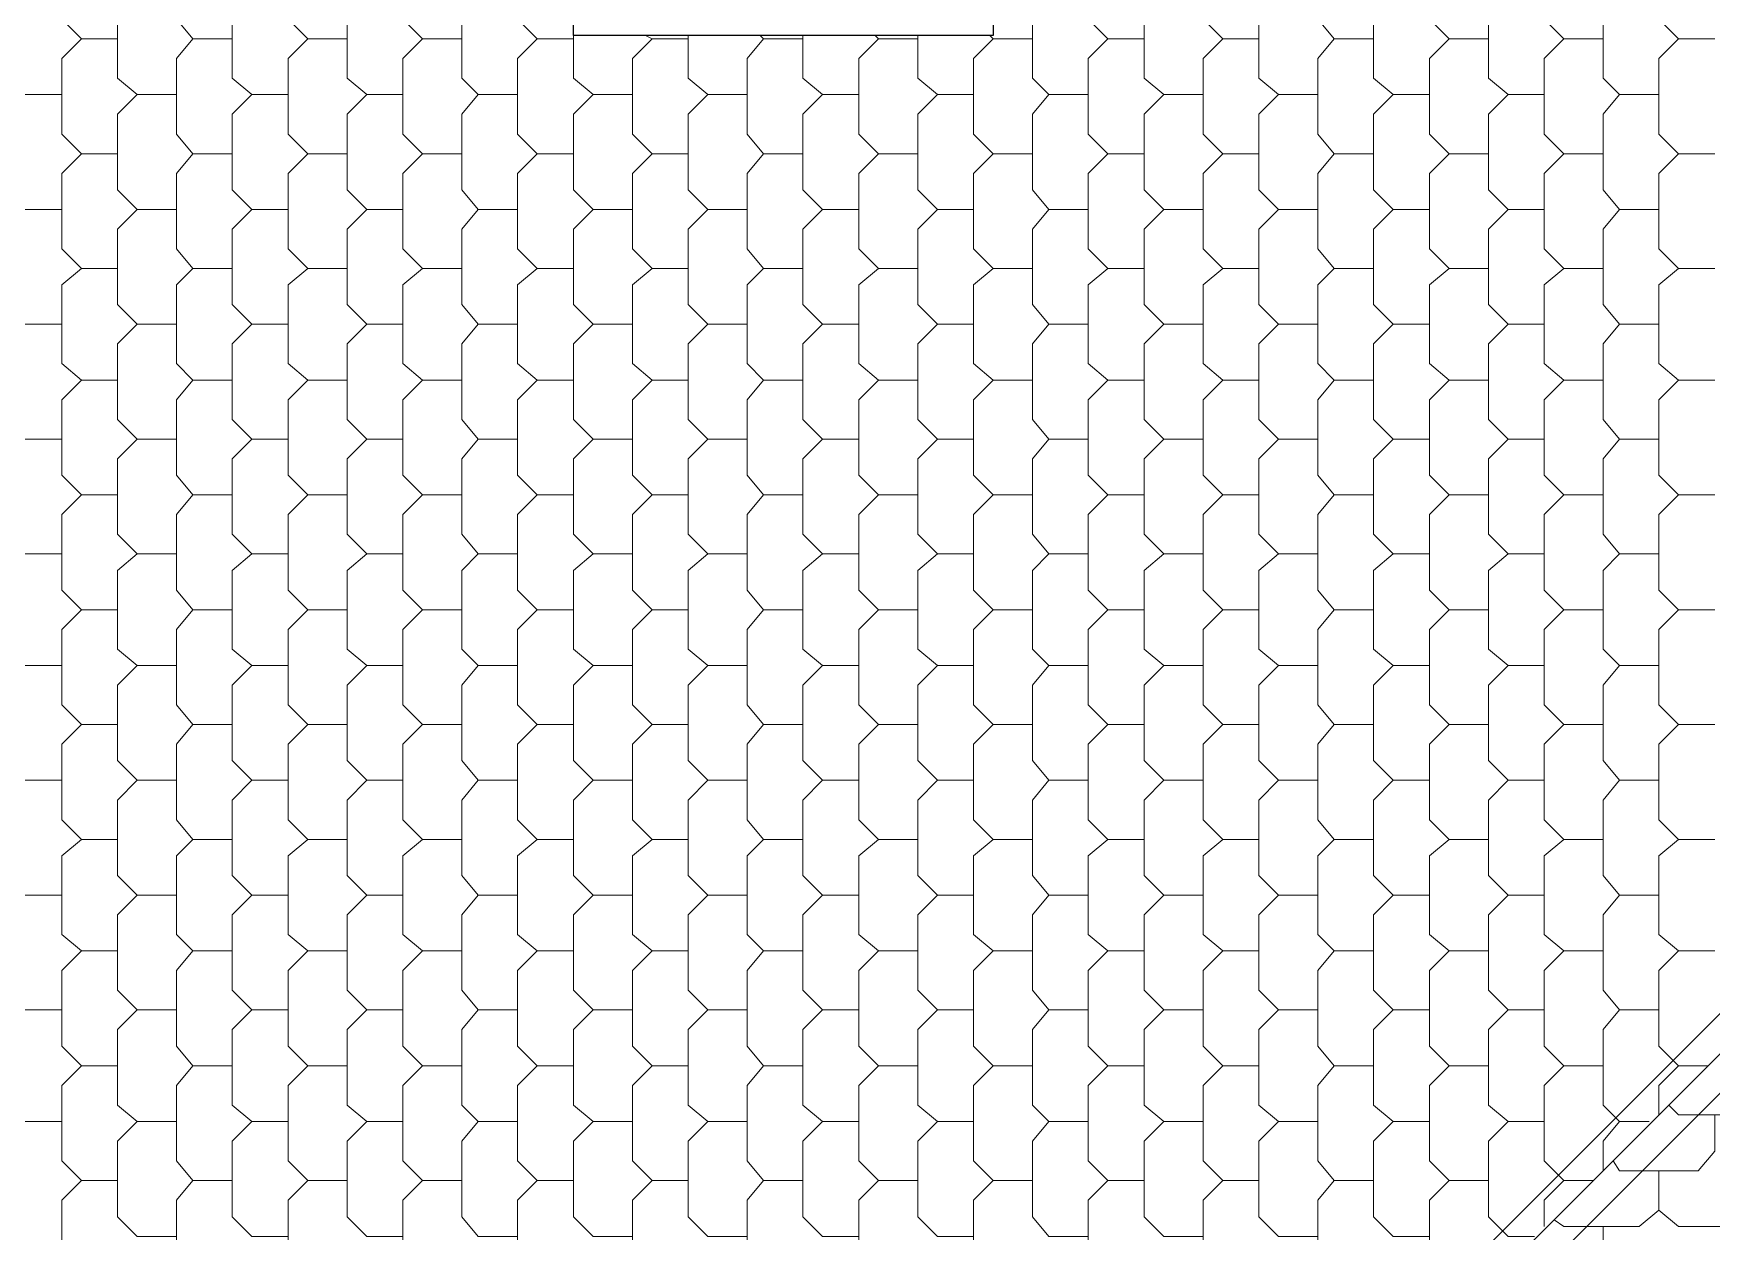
# Model space of a CAD drawing. Header units: millimetres. Extents: x -59 to 47, y 152 to 919.
# Drawn here: x -49.36 to -42.8, y 604.96 to 609.64 of the extents above; entities that cross this region are included whole.
import ezdxf

# ---------------------------------------------------------------- set-up
doc = ezdxf.new("R2010")
doc.units = ezdxf.units.MM
doc.layers.add('PDF_014408$A$Fillings_Pen_No__4', color=7, linetype='Continuous')
doc.layers.add('PDF_014408$BL-ROOF', color=7, linetype='Continuous')

msp = doc.modelspace()

# ---------------------------------------------------------------- linework, layer by layer
at = {"layer": 'PDF_014408$A$Fillings_Pen_No__4', "lineweight": 25}
msp.add_lwpolyline([(-47.2453, 610.4568), (-47.2453, 610.5466), (-45.6041, 610.5466), (-45.6041, 609.6362), (-47.2453, 609.6362), (-47.2453, 609.726)], dxfattribs=at)
at = {"layer": 'PDF_014408$BL-ROOF', "lineweight": 9}
for points in [[(-49.6944, 598.7245), (-40.2316, 608.1873), (-49.6944, 617.6501)], [(-5.2911, 598.7245), (-5.2911, 607.2), (-9.4968, 607.2), (-9.4968, 607.1743), (-32.5383, 607.1743), (-32.5383, 608.1873), (-40.2316, 608.1873), (-49.6944, 598.7245)]]:
    msp.add_lwpolyline(points, close=True, dxfattribs=at)
for points in [[(-49.6944, 617.4962), (-40.3855, 608.1873), (-49.6944, 598.8912)], [(-49.1687, 610.0722), (-49.2456, 609.9952), (-49.2456, 609.7003), (-49.1687, 609.6234), (-49.0276, 609.6234)], [(-48.7327, 610.0722), (-48.7968, 609.9952), (-48.7968, 609.7003), (-48.7327, 609.6234), (-48.5789, 609.6234)], [(-48.2839, 610.0722), (-48.3609, 609.9952), (-48.3609, 609.7003), (-48.2839, 609.6234), (-48.1301, 609.6234)], [(-47.8352, 610.0722), (-47.9121, 609.9952), (-47.9121, 609.7003), (-47.8352, 609.6234), (-47.6813, 609.6234)], [(-45.1553, 610.0722), (-45.2323, 609.9952), (-45.2323, 609.7003), (-45.1553, 609.6234), (-45.0143, 609.6234)], [(-44.7065, 610.0722), (-44.7835, 609.9952), (-44.7835, 609.7003), (-44.7065, 609.6234), (-44.5655, 609.6234)], [(-44.2706, 610.0722), (-44.3347, 609.9952), (-44.3347, 609.7003), (-44.2706, 609.6234), (-44.1167, 609.6234)], [(-43.8218, 610.0722), (-43.8987, 609.9952), (-43.8987, 609.7003), (-43.8218, 609.6234), (-43.6679, 609.6234)], [(-43.373, 610.0722), (-43.45, 609.9952), (-43.45, 609.7003), (-43.373, 609.6234), (-43.2192, 609.6234)], [(-42.9243, 610.0722), (-43.0012, 609.9952), (-43.0012, 609.7003), (-42.9243, 609.6234), (-42.7832, 609.6234)], [(-47.4377, 610.0209), (-47.4633, 609.9952), (-47.4633, 609.7003), (-47.3864, 609.6234), (-47.2453, 609.6234)], [(-49.3995, 609.8414), (-49.4764, 609.7772), (-49.4764, 609.4695), (-49.3995, 609.4054), (-49.2456, 609.4054)], [(-48.9507, 609.8414), (-49.0276, 609.7772), (-49.0276, 609.4695), (-48.9507, 609.4054), (-48.7968, 609.4054)], [(-48.5019, 609.8414), (-48.5789, 609.7772), (-48.5789, 609.4695), (-48.5019, 609.4054), (-48.3609, 609.4054)], [(-48.0531, 609.8414), (-48.1301, 609.7772), (-48.1301, 609.4695), (-48.0531, 609.4054), (-47.9121, 609.4054)], [(-47.6172, 609.8414), (-47.6813, 609.7772), (-47.6813, 609.4695), (-47.6172, 609.4054), (-47.4633, 609.4054)], [(-45.3861, 609.8414), (-45.4502, 609.7772), (-45.4502, 609.4695), (-45.3861, 609.4054), (-45.2323, 609.4054)], [(-44.9373, 609.8414), (-45.0143, 609.7772), (-45.0143, 609.4695), (-44.9373, 609.4054), (-44.7835, 609.4054)], [(-44.4886, 609.8414), (-44.5655, 609.7772), (-44.5655, 609.4695), (-44.4886, 609.4054), (-44.3347, 609.4054)], [(-44.0398, 609.8414), (-44.1167, 609.7772), (-44.1167, 609.4695), (-44.0398, 609.4054), (-43.8987, 609.4054)], [(-43.591, 609.8414), (-43.6679, 609.7772), (-43.6679, 609.4695), (-43.591, 609.4054), (-43.45, 609.4054)], [(-43.1551, 609.8414), (-43.2192, 609.7772), (-43.2192, 609.4695), (-43.1551, 609.4054), (-43.0012, 609.4054)], [(-49.1687, 609.6234), (-49.2456, 609.5464), (-49.2456, 609.2515), (-49.1687, 609.1746), (-49.0276, 609.1746)], [(-48.7327, 609.6234), (-48.7968, 609.5464), (-48.7968, 609.2515), (-48.7327, 609.1746), (-48.5789, 609.1746)], [(-48.2839, 609.6234), (-48.3609, 609.5464), (-48.3609, 609.2515), (-48.2839, 609.1746), (-48.1301, 609.1746)], [(-47.8352, 609.6234), (-47.9121, 609.5464), (-47.9121, 609.2515), (-47.8352, 609.1746), (-47.6813, 609.1746)], [(-47.3864, 609.6234), (-47.4633, 609.5464), (-47.4633, 609.2515), (-47.3864, 609.1746), (-47.2453, 609.1746)], [(-47.2453, 609.6362), (-47.2453, 609.4695), (-47.1684, 609.4054), (-47.0145, 609.4054)], [(-46.9376, 609.6234), (-47.0145, 609.5464), (-47.0145, 609.2515), (-46.9376, 609.1746), (-46.7966, 609.1746)], [(-46.9633, 609.6362), (-46.9376, 609.6234), (-46.7966, 609.6234)], [(-46.7966, 609.6362), (-46.7966, 609.4695), (-46.7196, 609.4054), (-46.5658, 609.4054)], [(-46.5017, 609.6234), (-46.5658, 609.5464), (-46.5658, 609.2515), (-46.5017, 609.1746), (-46.3478, 609.1746)], [(-46.5145, 609.6362), (-46.5017, 609.6234), (-46.3478, 609.6234)], [(-46.3478, 609.6362), (-46.3478, 609.4695), (-46.2709, 609.4054), (-46.1298, 609.4054)], [(-46.0529, 609.6234), (-46.1298, 609.5464), (-46.1298, 609.2515), (-46.0529, 609.1746), (-45.899, 609.1746)], [(-46.0657, 609.6362), (-46.0529, 609.6234), (-45.899, 609.6234)], [(-45.899, 609.6362), (-45.899, 609.4695), (-45.8221, 609.4054), (-45.681, 609.4054)], [(-45.6041, 609.6234), (-45.681, 609.5464), (-45.681, 609.2515), (-45.6041, 609.1746), (-45.4502, 609.1746)], [(-45.6169, 609.6362), (-45.6041, 609.6234), (-45.4502, 609.6234)], [(-45.1553, 609.6234), (-45.2323, 609.5464), (-45.2323, 609.2515), (-45.1553, 609.1746), (-45.0143, 609.1746)], [(-44.7065, 609.6234), (-44.7835, 609.5464), (-44.7835, 609.2515), (-44.7065, 609.1746), (-44.5655, 609.1746)], [(-44.2706, 609.6234), (-44.3347, 609.5464), (-44.3347, 609.2515), (-44.2706, 609.1746), (-44.1167, 609.1746)], [(-43.8218, 609.6234), (-43.8987, 609.5464), (-43.8987, 609.2515), (-43.8218, 609.1746), (-43.6679, 609.1746)], [(-43.373, 609.6234), (-43.45, 609.5464), (-43.45, 609.2515), (-43.373, 609.1746), (-43.2192, 609.1746)], [(-42.9243, 609.6234), (-43.0012, 609.5464), (-43.0012, 609.2515), (-42.9243, 609.1746), (-42.7832, 609.1746)], [(-49.3995, 609.4054), (-49.4764, 609.3285), (-49.4764, 609.0336), (-49.3995, 608.9566), (-49.2456, 608.9566)], [(-48.9507, 609.4054), (-49.0276, 609.3285), (-49.0276, 609.0336), (-48.9507, 608.9566), (-48.7968, 608.9566)], [(-48.5019, 609.4054), (-48.5789, 609.3285), (-48.5789, 609.0336), (-48.5019, 608.9566), (-48.3609, 608.9566)], [(-48.0531, 609.4054), (-48.1301, 609.3285), (-48.1301, 609.0336), (-48.0531, 608.9566), (-47.9121, 608.9566)], [(-47.6172, 609.4054), (-47.6813, 609.3285), (-47.6813, 609.0336), (-47.6172, 608.9566), (-47.4633, 608.9566)], [(-47.1684, 609.4054), (-47.2453, 609.3285), (-47.2453, 609.0336), (-47.1684, 608.9566), (-47.0145, 608.9566)], [(-46.7196, 609.4054), (-46.7966, 609.3285), (-46.7966, 609.0336), (-46.7196, 608.9566), (-46.5658, 608.9566)], [(-46.2709, 609.4054), (-46.3478, 609.3285), (-46.3478, 609.0336), (-46.2709, 608.9566), (-46.1298, 608.9566)], [(-45.8221, 609.4054), (-45.899, 609.3285), (-45.899, 609.0336), (-45.8221, 608.9566), (-45.681, 608.9566)], [(-45.3861, 609.4054), (-45.4502, 609.3285), (-45.4502, 609.0336), (-45.3861, 608.9566), (-45.2323, 608.9566)], [(-44.9373, 609.4054), (-45.0143, 609.3285), (-45.0143, 609.0336), (-44.9373, 608.9566), (-44.7835, 608.9566)], [(-44.4886, 609.4054), (-44.5655, 609.3285), (-44.5655, 609.0336), (-44.4886, 608.9566), (-44.3347, 608.9566)], [(-44.0398, 609.4054), (-44.1167, 609.3285), (-44.1167, 609.0336), (-44.0398, 608.9566), (-43.8987, 608.9566)], [(-43.591, 609.4054), (-43.6679, 609.3285), (-43.6679, 609.0336), (-43.591, 608.9566), (-43.45, 608.9566)], [(-43.1551, 609.4054), (-43.2192, 609.3285), (-43.2192, 609.0336), (-43.1551, 608.9566), (-43.0012, 608.9566)], [(-49.1687, 609.1746), (-49.2456, 609.0977), (-49.2456, 608.8028), (-49.1687, 608.7258), (-49.0276, 608.7258)], [(-48.7327, 609.1746), (-48.7968, 609.0977), (-48.7968, 608.8028), (-48.7327, 608.7258), (-48.5789, 608.7258)], [(-48.2839, 609.1746), (-48.3609, 609.0977), (-48.3609, 608.8028), (-48.2839, 608.7258), (-48.1301, 608.7258)], [(-47.8352, 609.1746), (-47.9121, 609.0977), (-47.9121, 608.8028), (-47.8352, 608.7258), (-47.6813, 608.7258)], [(-47.3864, 609.1746), (-47.4633, 609.0977), (-47.4633, 608.8028), (-47.3864, 608.7258), (-47.2453, 608.7258)], [(-46.9376, 609.1746), (-47.0145, 609.0977), (-47.0145, 608.8028), (-46.9376, 608.7258), (-46.7966, 608.7258)], [(-46.5017, 609.1746), (-46.5658, 609.0977), (-46.5658, 608.8028), (-46.5017, 608.7258), (-46.3478, 608.7258)], [(-46.0529, 609.1746), (-46.1298, 609.0977), (-46.1298, 608.8028), (-46.0529, 608.7258), (-45.899, 608.7258)], [(-45.6041, 609.1746), (-45.681, 609.0977), (-45.681, 608.8028), (-45.6041, 608.7258), (-45.4502, 608.7258)], [(-45.1553, 609.1746), (-45.2323, 609.0977), (-45.2323, 608.8028), (-45.1553, 608.7258), (-45.0143, 608.7258)], [(-44.7065, 609.1746), (-44.7835, 609.0977), (-44.7835, 608.8028), (-44.7065, 608.7258), (-44.5655, 608.7258)], [(-44.2706, 609.1746), (-44.3347, 609.0977), (-44.3347, 608.8028), (-44.2706, 608.7258), (-44.1167, 608.7258)], [(-43.8218, 609.1746), (-43.8987, 609.0977), (-43.8987, 608.8028), (-43.8218, 608.7258), (-43.6679, 608.7258)], [(-43.373, 609.1746), (-43.45, 609.0977), (-43.45, 608.8028), (-43.373, 608.7258), (-43.2192, 608.7258)], [(-42.9243, 609.1746), (-43.0012, 609.0977), (-43.0012, 608.8028), (-42.9243, 608.7258), (-42.7832, 608.7258)], [(-49.3995, 608.9566), (-49.4764, 608.8797), (-49.4764, 608.5848), (-49.3995, 608.5078), (-49.2456, 608.5078)], [(-48.9507, 608.9566), (-49.0276, 608.8797), (-49.0276, 608.5848), (-48.9507, 608.5078), (-48.7968, 608.5078)], [(-48.5019, 608.9566), (-48.5789, 608.8797), (-48.5789, 608.5848), (-48.5019, 608.5078), (-48.3609, 608.5078)], [(-48.0531, 608.9566), (-48.1301, 608.8797), (-48.1301, 608.5848), (-48.0531, 608.5078), (-47.9121, 608.5078)], [(-47.6172, 608.9566), (-47.6813, 608.8797), (-47.6813, 608.5848), (-47.6172, 608.5078), (-47.4633, 608.5078)], [(-47.1684, 608.9566), (-47.2453, 608.8797), (-47.2453, 608.5848), (-47.1684, 608.5078), (-47.0145, 608.5078)], [(-46.7196, 608.9566), (-46.7966, 608.8797), (-46.7966, 608.5848), (-46.7196, 608.5078), (-46.5658, 608.5078)], [(-46.2709, 608.9566), (-46.3478, 608.8797), (-46.3478, 608.5848), (-46.2709, 608.5078), (-46.1298, 608.5078)], [(-45.8221, 608.9566), (-45.899, 608.8797), (-45.899, 608.5848), (-45.8221, 608.5078), (-45.681, 608.5078)], [(-45.3861, 608.9566), (-45.4502, 608.8797), (-45.4502, 608.5848), (-45.3861, 608.5078), (-45.2323, 608.5078)], [(-44.9373, 608.9566), (-45.0143, 608.8797), (-45.0143, 608.5848), (-44.9373, 608.5078), (-44.7835, 608.5078)], [(-44.4886, 608.9566), (-44.5655, 608.8797), (-44.5655, 608.5848), (-44.4886, 608.5078), (-44.3347, 608.5078)], [(-44.0398, 608.9566), (-44.1167, 608.8797), (-44.1167, 608.5848), (-44.0398, 608.5078), (-43.8987, 608.5078)], [(-43.591, 608.9566), (-43.6679, 608.8797), (-43.6679, 608.5848), (-43.591, 608.5078), (-43.45, 608.5078)], [(-43.1551, 608.9566), (-43.2192, 608.8797), (-43.2192, 608.5848), (-43.1551, 608.5078), (-43.0012, 608.5078)], [(-49.1687, 608.7258), (-49.2456, 608.6617), (-49.2456, 608.354), (-49.1687, 608.2899), (-49.0276, 608.2899)], [(-48.7327, 608.7258), (-48.7968, 608.6617), (-48.7968, 608.354), (-48.7327, 608.2899), (-48.5789, 608.2899)], [(-48.2839, 608.7258), (-48.3609, 608.6617), (-48.3609, 608.354), (-48.2839, 608.2899), (-48.1301, 608.2899)], [(-47.8352, 608.7258), (-47.9121, 608.6617), (-47.9121, 608.354), (-47.8352, 608.2899), (-47.6813, 608.2899)], [(-47.3864, 608.7258), (-47.4633, 608.6617), (-47.4633, 608.354), (-47.3864, 608.2899), (-47.2453, 608.2899)], [(-46.9376, 608.7258), (-47.0145, 608.6617), (-47.0145, 608.354), (-46.9376, 608.2899), (-46.7966, 608.2899)], [(-46.5017, 608.7258), (-46.5658, 608.6617), (-46.5658, 608.354), (-46.5017, 608.2899), (-46.3478, 608.2899)], [(-46.0529, 608.7258), (-46.1298, 608.6617), (-46.1298, 608.354), (-46.0529, 608.2899), (-45.899, 608.2899)], [(-45.6041, 608.7258), (-45.681, 608.6617), (-45.681, 608.354), (-45.6041, 608.2899), (-45.4502, 608.2899)], [(-45.1553, 608.7258), (-45.2323, 608.6617), (-45.2323, 608.354), (-45.1553, 608.2899), (-45.0143, 608.2899)], [(-44.7065, 608.7258), (-44.7835, 608.6617), (-44.7835, 608.354), (-44.7065, 608.2899), (-44.5655, 608.2899)], [(-44.2706, 608.7258), (-44.3347, 608.6617), (-44.3347, 608.354), (-44.2706, 608.2899), (-44.1167, 608.2899)], [(-43.8218, 608.7258), (-43.8987, 608.6617), (-43.8987, 608.354), (-43.8218, 608.2899), (-43.6679, 608.2899)], [(-43.373, 608.7258), (-43.45, 608.6617), (-43.45, 608.354), (-43.373, 608.2899), (-43.2192, 608.2899)], [(-42.9243, 608.7258), (-43.0012, 608.6617), (-43.0012, 608.354), (-42.9243, 608.2899), (-42.7832, 608.2899)], [(-49.3995, 608.5078), (-49.4764, 608.4309), (-49.4764, 608.136), (-49.3995, 608.0591), (-49.2456, 608.0591)], [(-48.9507, 608.5078), (-49.0276, 608.4309), (-49.0276, 608.136), (-48.9507, 608.0591), (-48.7968, 608.0591)], [(-48.5019, 608.5078), (-48.5789, 608.4309), (-48.5789, 608.136), (-48.5019, 608.0591), (-48.3609, 608.0591)], [(-48.0531, 608.5078), (-48.1301, 608.4309), (-48.1301, 608.136), (-48.0531, 608.0591), (-47.9121, 608.0591)], [(-47.6172, 608.5078), (-47.6813, 608.4309), (-47.6813, 608.136), (-47.6172, 608.0591), (-47.4633, 608.0591)], [(-47.1684, 608.5078), (-47.2453, 608.4309), (-47.2453, 608.136), (-47.1684, 608.0591), (-47.0145, 608.0591)], [(-46.7196, 608.5078), (-46.7966, 608.4309), (-46.7966, 608.136), (-46.7196, 608.0591), (-46.5658, 608.0591)], [(-46.2709, 608.5078), (-46.3478, 608.4309), (-46.3478, 608.136), (-46.2709, 608.0591), (-46.1298, 608.0591)], [(-45.8221, 608.5078), (-45.899, 608.4309), (-45.899, 608.136), (-45.8221, 608.0591), (-45.681, 608.0591)], [(-45.3861, 608.5078), (-45.4502, 608.4309), (-45.4502, 608.136), (-45.3861, 608.0591), (-45.2323, 608.0591)], [(-44.9373, 608.5078), (-45.0143, 608.4309), (-45.0143, 608.136), (-44.9373, 608.0591), (-44.7835, 608.0591)], [(-44.4886, 608.5078), (-44.5655, 608.4309), (-44.5655, 608.136), (-44.4886, 608.0591), (-44.3347, 608.0591)], [(-44.0398, 608.5078), (-44.1167, 608.4309), (-44.1167, 608.136), (-44.0398, 608.0591), (-43.8987, 608.0591)], [(-43.591, 608.5078), (-43.6679, 608.4309), (-43.6679, 608.136), (-43.591, 608.0591), (-43.45, 608.0591)], [(-43.1551, 608.5078), (-43.2192, 608.4309), (-43.2192, 608.136), (-43.1551, 608.0591), (-43.0012, 608.0591)], [(-49.1687, 608.2899), (-49.2456, 608.2129), (-49.2456, 607.918), (-49.1687, 607.8411), (-49.0276, 607.8411)], [(-48.7327, 608.2899), (-48.7968, 608.2129), (-48.7968, 607.918), (-48.7327, 607.8411), (-48.5789, 607.8411)], [(-48.2839, 608.2899), (-48.3609, 608.2129), (-48.3609, 607.918), (-48.2839, 607.8411), (-48.1301, 607.8411)], [(-47.8352, 608.2899), (-47.9121, 608.2129), (-47.9121, 607.918), (-47.8352, 607.8411), (-47.6813, 607.8411)], [(-47.3864, 608.2899), (-47.4633, 608.2129), (-47.4633, 607.918), (-47.3864, 607.8411), (-47.2453, 607.8411)], [(-46.9376, 608.2899), (-47.0145, 608.2129), (-47.0145, 607.918), (-46.9376, 607.8411), (-46.7966, 607.8411)], [(-46.5017, 608.2899), (-46.5658, 608.2129), (-46.5658, 607.918), (-46.5017, 607.8411), (-46.3478, 607.8411)], [(-46.0529, 608.2899), (-46.1298, 608.2129), (-46.1298, 607.918), (-46.0529, 607.8411), (-45.899, 607.8411)], [(-45.6041, 608.2899), (-45.681, 608.2129), (-45.681, 607.918), (-45.6041, 607.8411), (-45.4502, 607.8411)], [(-45.1553, 608.2899), (-45.2323, 608.2129), (-45.2323, 607.918), (-45.1553, 607.8411), (-45.0143, 607.8411)], [(-44.7065, 608.2899), (-44.7835, 608.2129), (-44.7835, 607.918), (-44.7065, 607.8411), (-44.5655, 607.8411)], [(-44.2706, 608.2899), (-44.3347, 608.2129), (-44.3347, 607.918), (-44.2706, 607.8411), (-44.1167, 607.8411)], [(-43.8218, 608.2899), (-43.8987, 608.2129), (-43.8987, 607.918), (-43.8218, 607.8411), (-43.6679, 607.8411)], [(-43.373, 608.2899), (-43.45, 608.2129), (-43.45, 607.918), (-43.373, 607.8411), (-43.2192, 607.8411)], [(-42.9243, 608.2899), (-43.0012, 608.2129), (-43.0012, 607.918), (-42.9243, 607.8411), (-42.7832, 607.8411)], [(-32.5383, 608.0847), (-40.1803, 608.0847), (-49.5405, 598.7245)], [(-49.3995, 608.0591), (-49.4764, 607.9821), (-49.4764, 607.6872), (-49.3995, 607.6103), (-49.2456, 607.6103)], [(-48.9507, 608.0591), (-49.0276, 607.9821), (-49.0276, 607.6872), (-48.9507, 607.6103), (-48.7968, 607.6103)], [(-48.5019, 608.0591), (-48.5789, 607.9821), (-48.5789, 607.6872), (-48.5019, 607.6103), (-48.3609, 607.6103)], [(-48.0531, 608.0591), (-48.1301, 607.9821), (-48.1301, 607.6872), (-48.0531, 607.6103), (-47.9121, 607.6103)], [(-47.6172, 608.0591), (-47.6813, 607.9821), (-47.6813, 607.6872), (-47.6172, 607.6103), (-47.4633, 607.6103)], [(-47.1684, 608.0591), (-47.2453, 607.9821), (-47.2453, 607.6872), (-47.1684, 607.6103), (-47.0145, 607.6103)], [(-46.7196, 608.0591), (-46.7966, 607.9821), (-46.7966, 607.6872), (-46.7196, 607.6103), (-46.5658, 607.6103)], [(-46.2709, 608.0591), (-46.3478, 607.9821), (-46.3478, 607.6872), (-46.2709, 607.6103), (-46.1298, 607.6103)], [(-45.8221, 608.0591), (-45.899, 607.9821), (-45.899, 607.6872), (-45.8221, 607.6103), (-45.681, 607.6103)], [(-45.3861, 608.0591), (-45.4502, 607.9821), (-45.4502, 607.6872), (-45.3861, 607.6103), (-45.2323, 607.6103)], [(-44.9373, 608.0591), (-45.0143, 607.9821), (-45.0143, 607.6872), (-44.9373, 607.6103), (-44.7835, 607.6103)], [(-44.4886, 608.0591), (-44.5655, 607.9821), (-44.5655, 607.6872), (-44.4886, 607.6103), (-44.3347, 607.6103)], [(-44.0398, 608.0591), (-44.1167, 607.9821), (-44.1167, 607.6872), (-44.0398, 607.6103), (-43.8987, 607.6103)], [(-43.591, 608.0591), (-43.6679, 607.9821), (-43.6679, 607.6872), (-43.591, 607.6103), (-43.45, 607.6103)], [(-43.1551, 608.0591), (-43.2192, 607.9821), (-43.2192, 607.6872), (-43.1551, 607.6103), (-43.0012, 607.6103)], [(-49.1687, 607.8411), (-49.2456, 607.7642), (-49.2456, 607.4692), (-49.1687, 607.3923), (-49.0276, 607.3923)], [(-48.7327, 607.8411), (-48.7968, 607.7642), (-48.7968, 607.4692), (-48.7327, 607.3923), (-48.5789, 607.3923)], [(-48.2839, 607.8411), (-48.3609, 607.7642), (-48.3609, 607.4692), (-48.2839, 607.3923), (-48.1301, 607.3923)], [(-47.8352, 607.8411), (-47.9121, 607.7642), (-47.9121, 607.4692), (-47.8352, 607.3923), (-47.6813, 607.3923)], [(-47.3864, 607.8411), (-47.4633, 607.7642), (-47.4633, 607.4692), (-47.3864, 607.3923), (-47.2453, 607.3923)], [(-46.9376, 607.8411), (-47.0145, 607.7642), (-47.0145, 607.4692), (-46.9376, 607.3923), (-46.7966, 607.3923)], [(-46.5017, 607.8411), (-46.5658, 607.7642), (-46.5658, 607.4692), (-46.5017, 607.3923), (-46.3478, 607.3923)], [(-46.0529, 607.8411), (-46.1298, 607.7642), (-46.1298, 607.4692), (-46.0529, 607.3923), (-45.899, 607.3923)], [(-45.6041, 607.8411), (-45.681, 607.7642), (-45.681, 607.4692), (-45.6041, 607.3923), (-45.4502, 607.3923)], [(-45.1553, 607.8411), (-45.2323, 607.7642), (-45.2323, 607.4692), (-45.1553, 607.3923), (-45.0143, 607.3923)], [(-44.7065, 607.8411), (-44.7835, 607.7642), (-44.7835, 607.4692), (-44.7065, 607.3923), (-44.5655, 607.3923)], [(-44.2706, 607.8411), (-44.3347, 607.7642), (-44.3347, 607.4692), (-44.2706, 607.3923), (-44.1167, 607.3923)], [(-43.8218, 607.8411), (-43.8987, 607.7642), (-43.8987, 607.4692), (-43.8218, 607.3923), (-43.6679, 607.3923)], [(-43.373, 607.8411), (-43.45, 607.7642), (-43.45, 607.4692), (-43.373, 607.3923), (-43.2192, 607.3923)], [(-42.9243, 607.8411), (-43.0012, 607.7642), (-43.0012, 607.4692), (-42.9243, 607.3923), (-42.7832, 607.3923)], [(-49.3995, 607.6103), (-49.4764, 607.5462), (-49.4764, 607.2384), (-49.3995, 607.1743), (-49.2456, 607.1743)], [(-48.9507, 607.6103), (-49.0276, 607.5462), (-49.0276, 607.2384), (-48.9507, 607.1743), (-48.7968, 607.1743)], [(-48.5019, 607.6103), (-48.5789, 607.5462), (-48.5789, 607.2384), (-48.5019, 607.1743), (-48.3609, 607.1743)], [(-48.0531, 607.6103), (-48.1301, 607.5462), (-48.1301, 607.2384), (-48.0531, 607.1743), (-47.9121, 607.1743)], [(-47.6172, 607.6103), (-47.6813, 607.5462), (-47.6813, 607.2384), (-47.6172, 607.1743), (-47.4633, 607.1743)], [(-47.1684, 607.6103), (-47.2453, 607.5462), (-47.2453, 607.2384), (-47.1684, 607.1743), (-47.0145, 607.1743)], [(-46.7196, 607.6103), (-46.7966, 607.5462), (-46.7966, 607.2384), (-46.7196, 607.1743), (-46.5658, 607.1743)], [(-46.2709, 607.6103), (-46.3478, 607.5462), (-46.3478, 607.2384), (-46.2709, 607.1743), (-46.1298, 607.1743)], [(-45.8221, 607.6103), (-45.899, 607.5462), (-45.899, 607.2384), (-45.8221, 607.1743), (-45.681, 607.1743)], [(-45.3861, 607.6103), (-45.4502, 607.5462), (-45.4502, 607.2384), (-45.3861, 607.1743), (-45.2323, 607.1743)], [(-44.9373, 607.6103), (-45.0143, 607.5462), (-45.0143, 607.2384), (-44.9373, 607.1743), (-44.7835, 607.1743)], [(-44.4886, 607.6103), (-44.5655, 607.5462), (-44.5655, 607.2384), (-44.4886, 607.1743), (-44.3347, 607.1743)], [(-44.0398, 607.6103), (-44.1167, 607.5462), (-44.1167, 607.2384), (-44.0398, 607.1743), (-43.8987, 607.1743)], [(-43.591, 607.6103), (-43.6679, 607.5462), (-43.6679, 607.2384), (-43.591, 607.1743), (-43.45, 607.1743)], [(-43.1551, 607.6103), (-43.2192, 607.5462), (-43.2192, 607.2384), (-43.1551, 607.1743), (-43.0012, 607.1743)], [(-49.1687, 607.3923), (-49.2456, 607.3154), (-49.2456, 607.0205), (-49.1687, 606.9435), (-49.0276, 606.9435)], [(-48.7327, 607.3923), (-48.7968, 607.3154), (-48.7968, 607.0205), (-48.7327, 606.9435), (-48.5789, 606.9435)], [(-48.2839, 607.3923), (-48.3609, 607.3154), (-48.3609, 607.0205), (-48.2839, 606.9435), (-48.1301, 606.9435)], [(-47.8352, 607.3923), (-47.9121, 607.3154), (-47.9121, 607.0205), (-47.8352, 606.9435), (-47.6813, 606.9435)], [(-47.3864, 607.3923), (-47.4633, 607.3154), (-47.4633, 607.0205), (-47.3864, 606.9435), (-47.2453, 606.9435)], [(-46.9376, 607.3923), (-47.0145, 607.3154), (-47.0145, 607.0205), (-46.9376, 606.9435), (-46.7966, 606.9435)], [(-46.5017, 607.3923), (-46.5658, 607.3154), (-46.5658, 607.0205), (-46.5017, 606.9435), (-46.3478, 606.9435)], [(-46.0529, 607.3923), (-46.1298, 607.3154), (-46.1298, 607.0205), (-46.0529, 606.9435), (-45.899, 606.9435)], [(-45.6041, 607.3923), (-45.681, 607.3154), (-45.681, 607.0205), (-45.6041, 606.9435), (-45.4502, 606.9435)], [(-45.1553, 607.3923), (-45.2323, 607.3154), (-45.2323, 607.0205), (-45.1553, 606.9435), (-45.0143, 606.9435)], [(-44.7065, 607.3923), (-44.7835, 607.3154), (-44.7835, 607.0205), (-44.7065, 606.9435), (-44.5655, 606.9435)], [(-44.2706, 607.3923), (-44.3347, 607.3154), (-44.3347, 607.0205), (-44.2706, 606.9435), (-44.1167, 606.9435)], [(-43.8218, 607.3923), (-43.8987, 607.3154), (-43.8987, 607.0205), (-43.8218, 606.9435), (-43.6679, 606.9435)], [(-43.373, 607.3923), (-43.45, 607.3154), (-43.45, 607.0205), (-43.373, 606.9435), (-43.2192, 606.9435)], [(-42.9243, 607.3923), (-43.0012, 607.3154), (-43.0012, 607.0205), (-42.9243, 606.9435), (-42.7832, 606.9435)], [(-49.3995, 607.1743), (-49.4764, 607.0974), (-49.4764, 606.8025), (-49.3995, 606.7256), (-49.2456, 606.7256)], [(-48.9507, 607.1743), (-49.0276, 607.0974), (-49.0276, 606.8025), (-48.9507, 606.7256), (-48.7968, 606.7256)], [(-48.5019, 607.1743), (-48.5789, 607.0974), (-48.5789, 606.8025), (-48.5019, 606.7256), (-48.3609, 606.7256)], [(-48.0531, 607.1743), (-48.1301, 607.0974), (-48.1301, 606.8025), (-48.0531, 606.7256), (-47.9121, 606.7256)], [(-47.6172, 607.1743), (-47.6813, 607.0974), (-47.6813, 606.8025), (-47.6172, 606.7256), (-47.4633, 606.7256)], [(-47.1684, 607.1743), (-47.2453, 607.0974), (-47.2453, 606.8025), (-47.1684, 606.7256), (-47.0145, 606.7256)], [(-46.7196, 607.1743), (-46.7966, 607.0974), (-46.7966, 606.8025), (-46.7196, 606.7256), (-46.5658, 606.7256)], [(-46.2709, 607.1743), (-46.3478, 607.0974), (-46.3478, 606.8025), (-46.2709, 606.7256), (-46.1298, 606.7256)], [(-45.8221, 607.1743), (-45.899, 607.0974), (-45.899, 606.8025), (-45.8221, 606.7256), (-45.681, 606.7256)], [(-45.3861, 607.1743), (-45.4502, 607.0974), (-45.4502, 606.8025), (-45.3861, 606.7256), (-45.2323, 606.7256)], [(-44.9373, 607.1743), (-45.0143, 607.0974), (-45.0143, 606.8025), (-44.9373, 606.7256), (-44.7835, 606.7256)], [(-44.4886, 607.1743), (-44.5655, 607.0974), (-44.5655, 606.8025), (-44.4886, 606.7256), (-44.3347, 606.7256)], [(-44.0398, 607.1743), (-44.1167, 607.0974), (-44.1167, 606.8025), (-44.0398, 606.7256), (-43.8987, 606.7256)], [(-43.591, 607.1743), (-43.6679, 607.0974), (-43.6679, 606.8025), (-43.591, 606.7256), (-43.45, 606.7256)], [(-43.1551, 607.1743), (-43.2192, 607.0974), (-43.2192, 606.8025), (-43.1551, 606.7256), (-43.0012, 606.7256)], [(-49.1687, 606.9435), (-49.2456, 606.8666), (-49.2456, 606.5717), (-49.1687, 606.4948), (-49.0276, 606.4948)], [(-48.7327, 606.9435), (-48.7968, 606.8666), (-48.7968, 606.5717), (-48.7327, 606.4948), (-48.5789, 606.4948)], [(-48.2839, 606.9435), (-48.3609, 606.8666), (-48.3609, 606.5717), (-48.2839, 606.4948), (-48.1301, 606.4948)], [(-47.8352, 606.9435), (-47.9121, 606.8666), (-47.9121, 606.5717), (-47.8352, 606.4948), (-47.6813, 606.4948)], [(-47.3864, 606.9435), (-47.4633, 606.8666), (-47.4633, 606.5717), (-47.3864, 606.4948), (-47.2453, 606.4948)], [(-46.9376, 606.9435), (-47.0145, 606.8666), (-47.0145, 606.5717), (-46.9376, 606.4948), (-46.7966, 606.4948)], [(-46.5017, 606.9435), (-46.5658, 606.8666), (-46.5658, 606.5717), (-46.5017, 606.4948), (-46.3478, 606.4948)], [(-46.0529, 606.9435), (-46.1298, 606.8666), (-46.1298, 606.5717), (-46.0529, 606.4948), (-45.899, 606.4948)], [(-45.6041, 606.9435), (-45.681, 606.8666), (-45.681, 606.5717), (-45.6041, 606.4948), (-45.4502, 606.4948)], [(-45.1553, 606.9435), (-45.2323, 606.8666), (-45.2323, 606.5717), (-45.1553, 606.4948), (-45.0143, 606.4948)], [(-44.7065, 606.9435), (-44.7835, 606.8666), (-44.7835, 606.5717), (-44.7065, 606.4948), (-44.5655, 606.4948)], [(-44.2706, 606.9435), (-44.3347, 606.8666), (-44.3347, 606.5717), (-44.2706, 606.4948), (-44.1167, 606.4948)], [(-43.8218, 606.9435), (-43.8987, 606.8666), (-43.8987, 606.5717), (-43.8218, 606.4948), (-43.6679, 606.4948)], [(-43.373, 606.9435), (-43.45, 606.8666), (-43.45, 606.5717), (-43.373, 606.4948), (-43.2192, 606.4948)], [(-42.9243, 606.9435), (-43.0012, 606.8666), (-43.0012, 606.5717), (-42.9243, 606.4948), (-42.7832, 606.4948)], [(-49.3995, 606.7256), (-49.4764, 606.6486), (-49.4764, 606.3537), (-49.3995, 606.2768), (-49.2456, 606.2768)], [(-48.9507, 606.7256), (-49.0276, 606.6486), (-49.0276, 606.3537), (-48.9507, 606.2768), (-48.7968, 606.2768)], [(-48.5019, 606.7256), (-48.5789, 606.6486), (-48.5789, 606.3537), (-48.5019, 606.2768), (-48.3609, 606.2768)], [(-48.0531, 606.7256), (-48.1301, 606.6486), (-48.1301, 606.3537), (-48.0531, 606.2768), (-47.9121, 606.2768)], [(-47.6172, 606.7256), (-47.6813, 606.6486), (-47.6813, 606.3537), (-47.6172, 606.2768), (-47.4633, 606.2768)], [(-47.1684, 606.7256), (-47.2453, 606.6486), (-47.2453, 606.3537), (-47.1684, 606.2768), (-47.0145, 606.2768)], [(-46.7196, 606.7256), (-46.7966, 606.6486), (-46.7966, 606.3537), (-46.7196, 606.2768), (-46.5658, 606.2768)], [(-46.2709, 606.7256), (-46.3478, 606.6486), (-46.3478, 606.3537), (-46.2709, 606.2768), (-46.1298, 606.2768)], [(-45.8221, 606.7256), (-45.899, 606.6486), (-45.899, 606.3537), (-45.8221, 606.2768), (-45.681, 606.2768)], [(-45.3861, 606.7256), (-45.4502, 606.6486), (-45.4502, 606.3537), (-45.3861, 606.2768), (-45.2323, 606.2768)], [(-44.9373, 606.7256), (-45.0143, 606.6486), (-45.0143, 606.3537), (-44.9373, 606.2768), (-44.7835, 606.2768)], [(-44.4886, 606.7256), (-44.5655, 606.6486), (-44.5655, 606.3537), (-44.4886, 606.2768), (-44.3347, 606.2768)], [(-44.0398, 606.7256), (-44.1167, 606.6486), (-44.1167, 606.3537), (-44.0398, 606.2768), (-43.8987, 606.2768)], [(-43.591, 606.7256), (-43.6679, 606.6486), (-43.6679, 606.3537), (-43.591, 606.2768), (-43.45, 606.2768)], [(-43.1551, 606.7256), (-43.2192, 606.6486), (-43.2192, 606.3537), (-43.1551, 606.2768), (-43.0012, 606.2768)], [(-49.1687, 606.4948), (-49.2456, 606.4306), (-49.2456, 606.1229), (-49.1687, 606.0588), (-49.0276, 606.0588)], [(-48.7327, 606.4948), (-48.7968, 606.4306), (-48.7968, 606.1229), (-48.7327, 606.0588), (-48.5789, 606.0588)], [(-48.2839, 606.4948), (-48.3609, 606.4306), (-48.3609, 606.1229), (-48.2839, 606.0588), (-48.1301, 606.0588)], [(-47.8352, 606.4948), (-47.9121, 606.4306), (-47.9121, 606.1229), (-47.8352, 606.0588), (-47.6813, 606.0588)], [(-47.3864, 606.4948), (-47.4633, 606.4306), (-47.4633, 606.1229), (-47.3864, 606.0588), (-47.2453, 606.0588)], [(-46.9376, 606.4948), (-47.0145, 606.4306), (-47.0145, 606.1229), (-46.9376, 606.0588), (-46.7966, 606.0588)], [(-46.5017, 606.4948), (-46.5658, 606.4306), (-46.5658, 606.1229), (-46.5017, 606.0588), (-46.3478, 606.0588)], [(-46.0529, 606.4948), (-46.1298, 606.4306), (-46.1298, 606.1229), (-46.0529, 606.0588), (-45.899, 606.0588)], [(-45.6041, 606.4948), (-45.681, 606.4306), (-45.681, 606.1229), (-45.6041, 606.0588), (-45.4502, 606.0588)], [(-45.1553, 606.4948), (-45.2323, 606.4306), (-45.2323, 606.1229), (-45.1553, 606.0588), (-45.0143, 606.0588)], [(-44.7065, 606.4948), (-44.7835, 606.4306), (-44.7835, 606.1229), (-44.7065, 606.0588), (-44.5655, 606.0588)], [(-44.2706, 606.4948), (-44.3347, 606.4306), (-44.3347, 606.1229), (-44.2706, 606.0588), (-44.1167, 606.0588)], [(-43.8218, 606.4948), (-43.8987, 606.4306), (-43.8987, 606.1229), (-43.8218, 606.0588), (-43.6679, 606.0588)], [(-43.373, 606.4948), (-43.45, 606.4306), (-43.45, 606.1229), (-43.373, 606.0588), (-43.2192, 606.0588)], [(-42.9243, 606.4948), (-43.0012, 606.4306), (-43.0012, 606.1229), (-42.9243, 606.0588), (-42.7832, 606.0588)], [(-49.3995, 606.2768), (-49.4764, 606.1998), (-49.4764, 605.9049), (-49.3995, 605.828), (-49.2456, 605.828)], [(-48.9507, 606.2768), (-49.0276, 606.1998), (-49.0276, 605.9049), (-48.9507, 605.828), (-48.7968, 605.828)], [(-48.5019, 606.2768), (-48.5789, 606.1998), (-48.5789, 605.9049), (-48.5019, 605.828), (-48.3609, 605.828)], [(-48.0531, 606.2768), (-48.1301, 606.1998), (-48.1301, 605.9049), (-48.0531, 605.828), (-47.9121, 605.828)], [(-47.6172, 606.2768), (-47.6813, 606.1998), (-47.6813, 605.9049), (-47.6172, 605.828), (-47.4633, 605.828)], [(-47.1684, 606.2768), (-47.2453, 606.1998), (-47.2453, 605.9049), (-47.1684, 605.828), (-47.0145, 605.828)], [(-46.7196, 606.2768), (-46.7966, 606.1998), (-46.7966, 605.9049), (-46.7196, 605.828), (-46.5658, 605.828)], [(-46.2709, 606.2768), (-46.3478, 606.1998), (-46.3478, 605.9049), (-46.2709, 605.828), (-46.1298, 605.828)], [(-45.8221, 606.2768), (-45.899, 606.1998), (-45.899, 605.9049), (-45.8221, 605.828), (-45.681, 605.828)], [(-45.3861, 606.2768), (-45.4502, 606.1998), (-45.4502, 605.9049), (-45.3861, 605.828), (-45.2323, 605.828)], [(-44.9373, 606.2768), (-45.0143, 606.1998), (-45.0143, 605.9049), (-44.9373, 605.828), (-44.7835, 605.828)], [(-44.4886, 606.2768), (-44.5655, 606.1998), (-44.5655, 605.9049), (-44.4886, 605.828), (-44.3347, 605.828)], [(-44.0398, 606.2768), (-44.1167, 606.1998), (-44.1167, 605.9049), (-44.0398, 605.828), (-43.8987, 605.828)], [(-43.591, 606.2768), (-43.6679, 606.1998), (-43.6679, 605.9049), (-43.591, 605.828), (-43.45, 605.828)], [(-43.1551, 606.2768), (-43.2192, 606.1998), (-43.2192, 605.9049), (-43.1551, 605.828), (-43.0012, 605.828)], [(-49.1687, 606.0588), (-49.2456, 605.9819), (-49.2456, 605.687), (-49.1687, 605.61), (-49.0276, 605.61)], [(-48.7327, 606.0588), (-48.7968, 605.9819), (-48.7968, 605.687), (-48.7327, 605.61), (-48.5789, 605.61)], [(-48.2839, 606.0588), (-48.3609, 605.9819), (-48.3609, 605.687), (-48.2839, 605.61), (-48.1301, 605.61)], [(-47.8352, 606.0588), (-47.9121, 605.9819), (-47.9121, 605.687), (-47.8352, 605.61), (-47.6813, 605.61)], [(-47.3864, 606.0588), (-47.4633, 605.9819), (-47.4633, 605.687), (-47.3864, 605.61), (-47.2453, 605.61)], [(-46.9376, 606.0588), (-47.0145, 605.9819), (-47.0145, 605.687), (-46.9376, 605.61), (-46.7966, 605.61)], [(-46.5017, 606.0588), (-46.5658, 605.9819), (-46.5658, 605.687), (-46.5017, 605.61), (-46.3478, 605.61)], [(-46.0529, 606.0588), (-46.1298, 605.9819), (-46.1298, 605.687), (-46.0529, 605.61), (-45.899, 605.61)], [(-45.6041, 606.0588), (-45.681, 605.9819), (-45.681, 605.687), (-45.6041, 605.61), (-45.4502, 605.61)], [(-45.1553, 606.0588), (-45.2323, 605.9819), (-45.2323, 605.687), (-45.1553, 605.61), (-45.0143, 605.61)], [(-44.7065, 606.0588), (-44.7835, 605.9819), (-44.7835, 605.687), (-44.7065, 605.61), (-44.5655, 605.61)], [(-44.2706, 606.0588), (-44.3347, 605.9819), (-44.3347, 605.687), (-44.2706, 605.61), (-44.1167, 605.61)], [(-43.8218, 606.0588), (-43.8987, 605.9819), (-43.8987, 605.687), (-43.8218, 605.61), (-43.6679, 605.61)], [(-43.373, 606.0588), (-43.45, 605.9819), (-43.45, 605.687), (-43.373, 605.61), (-43.2192, 605.61)], [(-42.9243, 606.0588), (-43.0012, 605.9819), (-43.0012, 605.687), (-42.9243, 605.61), (-42.8089, 605.61)], [(-49.3995, 605.828), (-49.4764, 605.7511), (-49.4764, 605.4562), (-49.3995, 605.392), (-49.2456, 605.392)], [(-48.9507, 605.828), (-49.0276, 605.7511), (-49.0276, 605.4562), (-48.9507, 605.392), (-48.7968, 605.392)], [(-48.5019, 605.828), (-48.5789, 605.7511), (-48.5789, 605.4562), (-48.5019, 605.392), (-48.3609, 605.392)], [(-48.0531, 605.828), (-48.1301, 605.7511), (-48.1301, 605.4562), (-48.0531, 605.392), (-47.9121, 605.392)], [(-47.6172, 605.828), (-47.6813, 605.7511), (-47.6813, 605.4562), (-47.6172, 605.392), (-47.4633, 605.392)], [(-47.1684, 605.828), (-47.2453, 605.7511), (-47.2453, 605.4562), (-47.1684, 605.392), (-47.0145, 605.392)], [(-46.7196, 605.828), (-46.7966, 605.7511), (-46.7966, 605.4562), (-46.7196, 605.392), (-46.5658, 605.392)], [(-46.2709, 605.828), (-46.3478, 605.7511), (-46.3478, 605.4562), (-46.2709, 605.392), (-46.1298, 605.392)], [(-45.8221, 605.828), (-45.899, 605.7511), (-45.899, 605.4562), (-45.8221, 605.392), (-45.681, 605.392)], [(-45.3861, 605.828), (-45.4502, 605.7511), (-45.4502, 605.4562), (-45.3861, 605.392), (-45.2323, 605.392)], [(-44.9373, 605.828), (-45.0143, 605.7511), (-45.0143, 605.4562), (-44.9373, 605.392), (-44.7835, 605.392)], [(-44.4886, 605.828), (-44.5655, 605.7511), (-44.5655, 605.4562), (-44.4886, 605.392), (-44.3347, 605.392)], [(-44.0398, 605.828), (-44.1167, 605.7511), (-44.1167, 605.4562), (-44.0398, 605.392), (-43.8987, 605.392)], [(-43.591, 605.828), (-43.6679, 605.7511), (-43.6679, 605.4562), (-43.591, 605.392), (-43.45, 605.392)], [(-43.1551, 605.828), (-43.2192, 605.7511), (-43.2192, 605.4562), (-43.1551, 605.392), (-43.0397, 605.392)], [(-49.1687, 605.61), (-49.2456, 605.5331), (-49.2456, 605.2382), (-49.1687, 605.1612), (-49.0276, 605.1612)], [(-48.7327, 605.61), (-48.7968, 605.5331), (-48.7968, 605.2382), (-48.7327, 605.1612), (-48.5789, 605.1612)], [(-48.2839, 605.61), (-48.3609, 605.5331), (-48.3609, 605.2382), (-48.2839, 605.1612), (-48.1301, 605.1612)], [(-47.8352, 605.61), (-47.9121, 605.5331), (-47.9121, 605.2382), (-47.8352, 605.1612), (-47.6813, 605.1612)], [(-47.3864, 605.61), (-47.4633, 605.5331), (-47.4633, 605.2382), (-47.3864, 605.1612), (-47.2453, 605.1612)], [(-46.9376, 605.61), (-47.0145, 605.5331), (-47.0145, 605.2382), (-46.9376, 605.1612), (-46.7966, 605.1612)], [(-46.5017, 605.61), (-46.5658, 605.5331), (-46.5658, 605.2382), (-46.5017, 605.1612), (-46.3478, 605.1612)], [(-46.0529, 605.61), (-46.1298, 605.5331), (-46.1298, 605.2382), (-46.0529, 605.1612), (-45.899, 605.1612)], [(-45.6041, 605.61), (-45.681, 605.5331), (-45.681, 605.2382), (-45.6041, 605.1612), (-45.4502, 605.1612)], [(-45.1553, 605.61), (-45.2323, 605.5331), (-45.2323, 605.2382), (-45.1553, 605.1612), (-45.0143, 605.1612)], [(-44.7065, 605.61), (-44.7835, 605.5331), (-44.7835, 605.2382), (-44.7065, 605.1612), (-44.5655, 605.1612)], [(-44.2706, 605.61), (-44.3347, 605.5331), (-44.3347, 605.2382), (-44.2706, 605.1612), (-44.1167, 605.1612)], [(-43.8218, 605.61), (-43.8987, 605.5331), (-43.8987, 605.2382), (-43.8218, 605.1612), (-43.6679, 605.1612)], [(-43.373, 605.61), (-43.45, 605.5331), (-43.45, 605.2382), (-43.373, 605.1612), (-43.2576, 605.1612)], [(-42.9243, 605.61), (-43.0012, 605.5331), (-43.0012, 605.4177)], [(-42.9627, 605.4562), (-42.9243, 605.4177), (-42.6293, 605.4177), (-42.5524, 605.4946), (-42.5524, 605.6485)], [(-43.1807, 605.2382), (-43.1551, 605.1997), (-42.8473, 605.1997), (-42.7832, 605.2766), (-42.7832, 605.4177)], [(-48.9507, 605.392), (-49.0276, 605.3151), (-49.0276, 605.0202), (-48.9507, 604.9433), (-48.7968, 604.9433)], [(-48.5019, 605.392), (-48.5789, 605.3151), (-48.5789, 605.0202), (-48.5019, 604.9433), (-48.3609, 604.9433)], [(-48.0531, 605.392), (-48.1301, 605.3151), (-48.1301, 605.0202), (-48.0531, 604.9433), (-47.9121, 604.9433)], [(-47.6172, 605.392), (-47.6813, 605.3151), (-47.6813, 605.0202), (-47.6172, 604.9433), (-47.4633, 604.9433)], [(-47.1684, 605.392), (-47.2453, 605.3151), (-47.2453, 605.0202), (-47.1684, 604.9433), (-47.0145, 604.9433)], [(-46.7196, 605.392), (-46.7966, 605.3151), (-46.7966, 605.0202), (-46.7196, 604.9433), (-46.5658, 604.9433)], [(-46.2709, 605.392), (-46.3478, 605.3151), (-46.3478, 605.0202), (-46.2709, 604.9433), (-46.1298, 604.9433)], [(-45.8221, 605.392), (-45.899, 605.3151), (-45.899, 605.0202), (-45.8221, 604.9433), (-45.681, 604.9433)], [(-45.3861, 605.392), (-45.4502, 605.3151), (-45.4502, 605.0202), (-45.3861, 604.9433), (-45.2323, 604.9433)], [(-44.9373, 605.392), (-45.0143, 605.3151), (-45.0143, 605.0202), (-44.9373, 604.9433), (-44.7835, 604.9433)], [(-44.4886, 605.392), (-44.5655, 605.3151), (-44.5655, 605.0202), (-44.4886, 604.9433), (-44.3347, 604.9433)], [(-44.0398, 605.392), (-44.1167, 605.3151), (-44.1167, 605.0202), (-44.0398, 604.9433), (-43.8987, 604.9433)], [(-43.591, 605.392), (-43.6679, 605.3151), (-43.6679, 605.0202), (-43.591, 604.9433), (-43.4884, 604.9433)], [(-43.1551, 605.392), (-43.2192, 605.3151), (-43.2192, 605.1997)], [(-49.1687, 605.1612), (-49.2456, 605.0843), (-49.2456, 604.7894), (-49.1687, 604.7125), (-49.0276, 604.7125)], [(-48.7327, 605.1612), (-48.7968, 605.0843), (-48.7968, 604.7894), (-48.7327, 604.7125), (-48.5789, 604.7125)], [(-48.2839, 605.1612), (-48.3609, 605.0843), (-48.3609, 604.7894), (-48.2839, 604.7125), (-48.1301, 604.7125)], [(-47.8352, 605.1612), (-47.9121, 605.0843), (-47.9121, 604.7894), (-47.8352, 604.7125), (-47.6813, 604.7125)], [(-47.3864, 605.1612), (-47.4633, 605.0843), (-47.4633, 604.7894), (-47.3864, 604.7125), (-47.2453, 604.7125)], [(-46.9376, 605.1612), (-47.0145, 605.0843), (-47.0145, 604.7894), (-46.9376, 604.7125), (-46.7966, 604.7125)], [(-46.5017, 605.1612), (-46.5658, 605.0843), (-46.5658, 604.7894), (-46.5017, 604.7125), (-46.3478, 604.7125)], [(-46.0529, 605.1612), (-46.1298, 605.0843), (-46.1298, 604.7894), (-46.0529, 604.7125), (-45.899, 604.7125)], [(-45.6041, 605.1612), (-45.681, 605.0843), (-45.681, 604.7894), (-45.6041, 604.7125), (-45.4502, 604.7125)], [(-45.1553, 605.1612), (-45.2323, 605.0843), (-45.2323, 604.7894), (-45.1553, 604.7125), (-45.0143, 604.7125)], [(-44.7065, 605.1612), (-44.7835, 605.0843), (-44.7835, 604.7894), (-44.7065, 604.7125), (-44.5655, 604.7125)], [(-44.2706, 605.1612), (-44.3347, 605.0843), (-44.3347, 604.7894), (-44.2706, 604.7125), (-44.1167, 604.7125)], [(-43.8218, 605.1612), (-43.8987, 605.0843), (-43.8987, 604.7894), (-43.8218, 604.7125), (-43.7064, 604.7125)], [(-43.373, 605.1612), (-43.45, 605.0843), (-43.45, 604.9817)], [(-43.4115, 605.0074), (-43.373, 604.9817), (-43.0781, 604.9817), (-43.0012, 605.0458), (-43.0012, 605.1997)], [(-43.0012, 605.0458), (-42.9243, 604.9817), (-42.6293, 604.9817), (-42.5524, 605.0458), (-42.5524, 605.1997)], [(-43.6295, 604.7894), (-43.591, 604.7509), (-43.2961, 604.7509), (-43.2192, 604.8279), (-43.2192, 604.9817)]]:
    msp.add_lwpolyline(points, dxfattribs=at)

doc.saveas('drawing.dxf')
